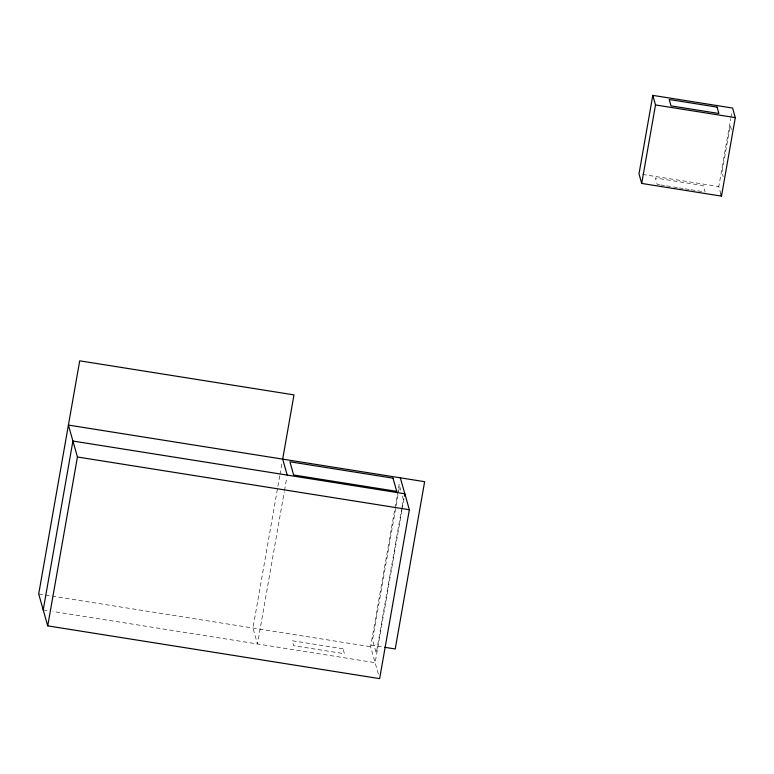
<?xml version="1.0" encoding="UTF-8"?>
<svg xmlns="http://www.w3.org/2000/svg" width="774" height="774" viewBox="0 0 774 774"><rect width="100%" height="100%" fill="white"/><g stroke="black" fill="none" stroke-linecap="round" stroke-linejoin="round"><path stroke-width="0.58" stroke-dasharray="3.87 2.9" d="M279.762 475.778L252.982 628.024L257.5 643.978L284.271 491.742M279.965 474.588L282.055 462.697M284.484 490.552L286.786 477.471M378.351 674.067L370.611 646.716L399.481 482.57M401.861 507.589L376.261 653.13L372.526 639.924L399.577 486.101L401.764 493.802M402.074 506.409L403.322 499.307L402.074 494.905M401.899 510.434L375.129 662.67L52.738 611.441M402.112 509.244L404.202 497.353M720.894 193.993L718.785 186.544L730.704 118.751M730.917 117.561L731.749 112.811M642.565 174.431L718.785 186.544M659.545 184.754L657.213 184.376L655.404 178.001L703.276 185.605L705.085 191.991M660.715 184.938L665.388 185.683M666.549 185.866L672.393 186.795M673.554 186.979L678.227 187.724M679.398 187.908L684.071 188.653M685.232 188.837L689.905 189.572M691.076 189.765L702.753 191.613M370.891 645.1L383.633 647.122M38.7 593.968L370.611 646.716M43.218 609.922L47.988 610.686M731.488 129.597L730.279 125.349L721.997 172.447L723.197 176.695M343.046 648.815L292.233 640.746L293.636 645.671L344.44 653.749L343.046 648.815"/><path stroke-width="1.16" d="M43.218 609.922L72.92 441.035L404.831 493.783L404.415 496.163M400.313 477.829L409.349 509.737L379.637 678.634L47.727 625.876L77.439 456.989L68.402 425.071L424.645 481.689L395.224 648.97L384.794 647.306M652.801 95.366L638.995 173.869L641.704 183.438L721.494 196.122L735.3 117.629L732.591 108.05L652.801 95.366L655.51 104.945L641.704 183.438M655.51 104.945L735.3 117.629M77.439 456.989L409.349 509.737M720.894 193.993L721.494 196.122M287.202 475.091L282.684 459.127L293.985 394.885L79.712 360.829L38.7 593.968L47.727 625.876M717.082 107.112L669.21 99.498L671.019 105.883L718.891 113.497L717.082 107.112M392.989 478.158L289.902 461.778L293.646 474.984L396.733 491.364L392.989 478.158"/></g></svg>
